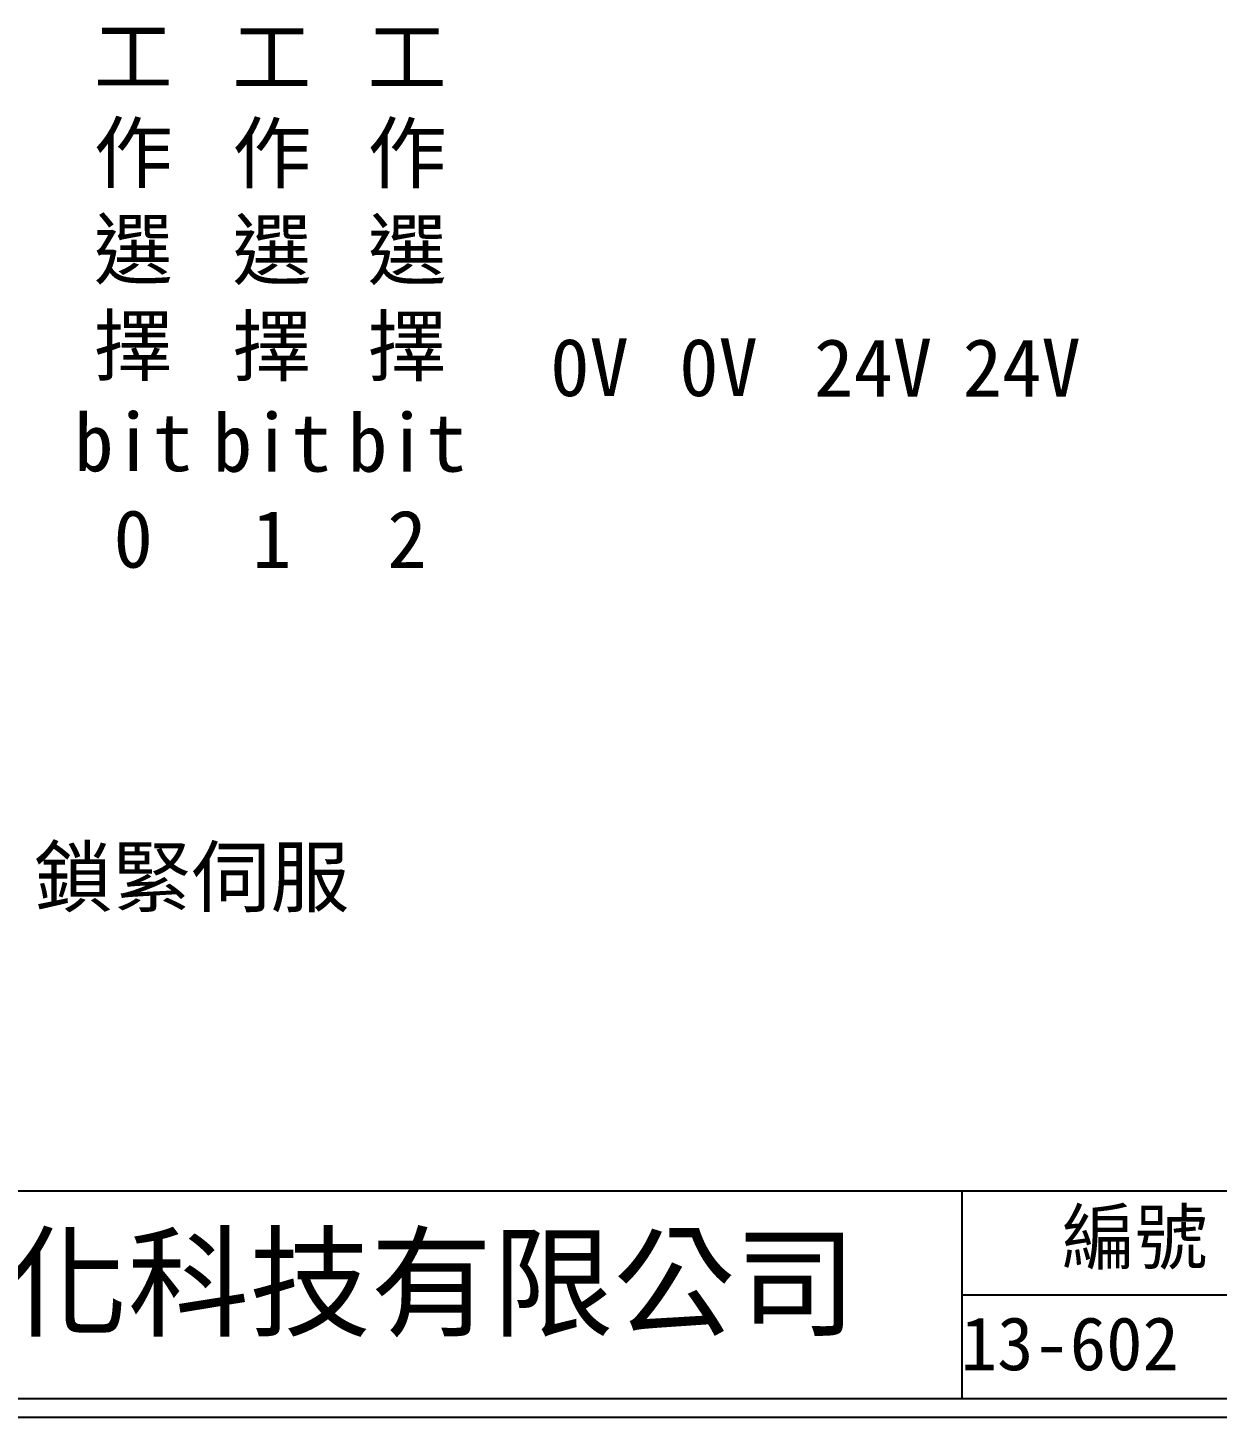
# Model space of a CAD drawing. Extents: x 926 to 1213, y 3 to 207.
# Drawn here: x 998.5 to 1078.7, y 3 to 96.6 of the extents above; entities that cross this region are included whole.
import ezdxf

# ---------------------------------------------------------------- set-up
doc = ezdxf.new("R2010")
doc.units = 0
doc.layers.add('圖框層', color=7, linetype='CONTINUOUS')
doc.layers.add('標尺寸層', color=3, linetype='CONTINUOUS')
doc.styles.add('CNS', font='romanc.shx', dxfattribs={"bigfont": 'chineset.shx'})
doc.styles.add('STSL', font='KAIU.TTF')

msp = doc.modelspace()

# ---------------------------------------------------------------- linework, layer by layer
at = {"layer": '圖框層', "color": 7}
for p, q in [((926.992, 18.25), (1211.493, 18.25)), ((1061.493, 4.25), (1061.493, 18.25)), ((1061.493, 11.25), (1211.493, 11.25)), ((926.992, 4.25), (1211.493, 4.25)), ((925.742, 3), (1212.742, 3))]:
    msp.add_line(p, q, dxfattribs=at)

# ---------------------------------------------------------------- texts
at = {"layer": '圖框層', "color": 4, "style": 'STSL'}
for s, height, p in [('編號', 3.6, (1068.208, 13.337)), ('泓陞自動化科技有限公司', 6, (964.346, 9.076)), ('13-602', 3.6, (1061.394, 6.163))]:
    msp.add_text(s, height=height, dxfattribs=at).set_placement(p)
at = {"layer": '標尺寸層', "color": 7, "char_height": 3.9, "attachment_point": 5, "style": 'CNS'}
for s, insert, width in [('{\\fDFKai-SB|b0|i0|c136|p65;工作選擇bit\\P0}', (1005.634, 78.412), 8.6627), ('{\\fDFKai-SB|b0|i0|c136|p65;工作選擇bit\\P1}', (1014.975, 78.412), 8.6627), ('{\\fDFKai-SB|b0|i0|c136|p65;工作選擇bit\\P2}', (1024.083, 78.412), 8.6627), ('{\\fDFKai-SB|b0|i0|c136|p65;0V}', (1036.381, 73.714), 8.6627), ('{\\fDFKai-SB|b0|i0|c136|p65;0V}', (1045.074, 73.714), 8.6627), ('{\\fDFKai-SB|b0|i0|c136|p65;24V}', (1055.493, 73.714), 8.6627), ('{\\fDFKai-SB|b0|i0|c136|p65;24V}', (1065.503, 73.714), 8.6627), ('{\\fDFKai-SB|b0|i0|c136|p65;鎖緊伺服}', (1009.563, 39.179), 27.75824)]:
    msp.add_mtext(s, dxfattribs=dict(at, insert=insert, width=width))

doc.saveas('drawing.dxf')
